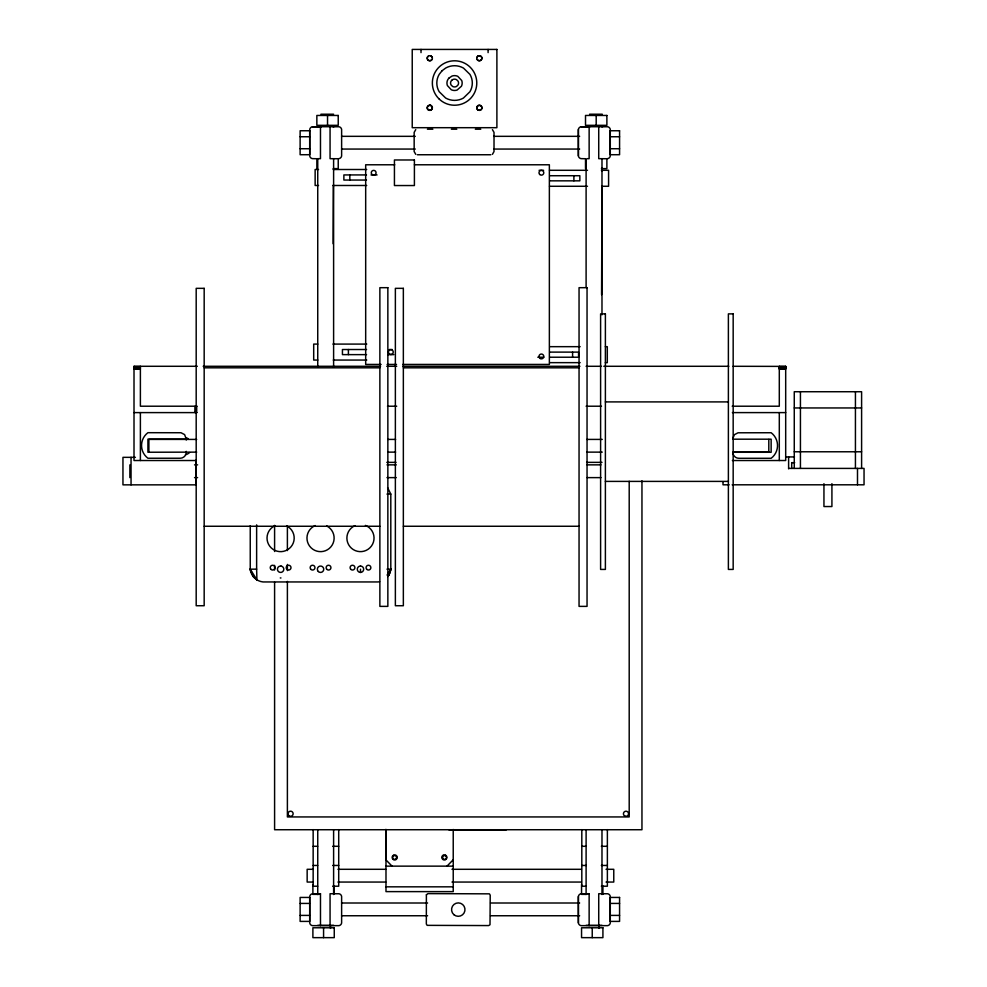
<?xml version="1.0" encoding="UTF-8"?>
<svg xmlns="http://www.w3.org/2000/svg" width="987" height="987" viewBox="0 0 987 987"><rect width="100%" height="100%" fill="white"/><g stroke="black" fill="none" stroke-linecap="round" stroke-linejoin="round"><path stroke-width="1.48" d="M723.015 481.718L723.015 484.802L729.134 484.802M330.472 928.397L330.485 925.312M333.112 243.752L333.335 185.149M599.134 928.397L599.146 925.312M601.577 294.632L601.996 186.691M602.058 171.269L602.058 168.185M732.823 438.364L734.451 434.65L738.054 432.787L771.143 432.738A15.977 15.977 0 0 1 771.143 458.289L738.881 458.289A6.07 6.07 0 0 1 732.872 453.07M386.966 569.166L390.803 569.166L388.693 575.273L390.803 569.166L390.803 494.092L387.607 487.714M387.089 575.1L390.803 569.166L388.693 575.273M431.936 59.405L431.011 60.306A2.591 2.591 0 0 1 428.481 60.306L427.544 59.405A2.43 2.43 0 0 1 427.544 56.925L428.481 56.025M477.177 56.925L478.103 56.025A2.554 2.554 0 0 1 481.853 58.233A2.554 2.554 0 0 1 478.016 60.441A2.554 2.554 0 0 1 478.016 56.025M447.012 866.13L453.193 859.8M488.096 49.424L488.096 52.619M415.749 129.618L414.158 132.394L414.158 151.554L415.749 154.33M492.427 154.33L494.018 151.554L494.018 132.394L492.427 129.618M393.443 855.248L392.505 856.161A2.43 2.43 0 0 0 392.505 858.628L393.443 859.541M395.972 859.541L396.897 858.628A2.43 2.43 0 0 0 396.897 856.161L395.972 855.248A2.43 2.43 0 0 0 393.628 855.273M443.064 855.248L442.139 856.161A2.43 2.43 0 0 0 442.139 858.628L443.064 859.541M445.606 859.541L446.531 858.628A2.43 2.43 0 0 0 446.531 856.161L445.606 855.248M316.852 168.617L316.852 158.734L312.484 158.636A3.195 3.195 0 0 1 309.733 155.897L309.708 129.914A3.195 3.195 0 0 1 312.484 126.755L320.479 126.718L320.479 158.673L317.703 158.673M585.513 168.617L585.513 158.734L581.146 158.636A3.195 3.195 0 0 1 578.394 155.897L578.357 129.914A3.195 3.195 0 0 1 581.146 126.755L589.14 126.718L589.14 158.673L587.228 158.673M320.479 925.67L320.479 893.728L312.484 893.753A3.195 3.195 0 0 0 309.708 896.924L309.733 922.894A3.195 3.195 0 0 0 312.484 925.646L338.874 925.646A3.195 3.195 0 0 0 341.625 922.894L341.625 896.504A3.195 3.195 0 0 0 338.874 893.753L334.47 893.753M589.14 925.67L589.14 893.728L581.146 893.753A3.195 3.195 0 0 0 578.357 896.924L578.394 922.894A3.195 3.195 0 0 0 581.146 925.646L607.536 925.646A3.195 3.195 0 0 0 610.287 922.894L610.287 896.504A3.195 3.195 0 0 0 607.536 893.753L603.131 893.753M429.826 105.227L430.492 105.227M320.911 114.221L333.606 114.221M589.572 114.221L602.267 114.221M317.703 126.718L333.976 126.718M586.105 126.731L602.638 126.718M312.484 126.755L321.281 126.755M333.001 126.755L338.874 126.755A3.195 3.195 0 0 1 341.625 129.494L341.625 155.897A3.195 3.195 0 0 1 338.874 158.636M581.146 126.755L589.942 126.755M601.663 126.755L607.536 126.755A3.195 3.195 0 0 1 610.287 129.494L610.287 155.897A3.195 3.195 0 0 1 607.536 158.636M427.408 129.198L432.849 129.198M451.367 129.198L456.796 129.198M475.327 129.198L480.755 129.198M341.588 136.329L415.305 136.329M493.636 136.329L579.64 136.329M300.122 136.749L309.708 136.749M609.991 136.749L619.577 136.749M300.122 148.729L309.708 148.729M609.991 148.729L619.577 148.729M341.588 149.062L415.305 149.062M493.636 149.062L579.64 149.062M417.353 154.749L490.823 154.749M394.763 164.78L365.683 164.78L365.683 364.437L381.093 364.437M414.404 164.78L549.364 164.78L549.364 364.437L402.671 364.437M333.137 168.617L338.233 168.617L338.233 158.734L330.065 158.673L330.065 126.718M601.441 168.617L606.882 168.617L606.882 158.734L598.727 158.673L598.727 126.718M318.53 169.505L315.137 169.505L315.137 185.482L318.53 185.482M333.199 169.505L366.695 169.505M539.075 170.295L543.615 170.295M549.5 170.295L587.499 170.295M601.367 170.295L608.584 170.295L608.584 186.272L601.638 186.272M366.485 174.933L343.871 174.933L343.871 180.053L366.485 180.053M371.026 174.933L377.071 174.933M549.673 175.723L579.85 175.723L579.85 180.843L549.673 180.843M332.878 185.482L366.695 185.482M549.5 186.272L587.499 186.272M317.777 344.093L313.693 344.093L313.693 360.058L317.777 360.058M332.927 344.093L366.757 344.093M549.722 346.671L580.159 346.671M605.352 346.671L607.301 346.671L607.301 362.648L605.352 362.648M366.559 349.521L342.44 349.521L342.44 354.629L366.559 354.629M389.26 349.521L392.283 349.521M549.895 352.112L578.555 352.112L578.555 357.22L549.895 357.22M387.743 354.629L393.801 354.629M537.792 357.22L543.849 357.22M333.273 360.058L366.757 360.058M549.722 362.648L580.159 362.648M387.114 364.437L396.503 364.437M197.351 366.288L140.388 366.288L140.388 406.212L197.005 406.212M203.174 366.288L380.563 366.288M386.719 366.288L396.712 366.288M402.856 366.288L579.937 366.288M586.093 366.288L601.49 366.288M603.797 366.288L728.85 366.288M733.107 366.288L785.689 366.399M134.01 366.399L140.388 366.399M134.01 366.522L140.388 366.522M779.298 366.522L785.689 366.522M134.01 366.708L140.388 366.708M779.298 366.708L785.689 366.708M134.01 366.942L140.388 366.942M779.298 366.942L785.689 366.942M134.01 367.226L140.388 367.226M779.298 367.226L785.689 367.226M134.01 367.534L140.388 367.534M779.298 367.534L785.689 367.534M134.01 367.88L140.388 367.88M204.173 367.818L379.872 367.818M403.35 367.818L579.048 367.818M779.298 367.88L785.689 367.88M134.01 368.262L140.388 368.262M779.298 368.262L785.689 368.262M134.01 368.657L140.388 368.657M779.298 368.657L785.689 368.657M134.01 369.064L140.388 369.064M779.298 369.064L785.689 369.064M605.389 401.906L728.381 401.906M387.472 406.212L396.712 406.212M586.093 406.212L601.49 406.212M732.181 406.212L779.298 406.212L779.298 366.313M794.264 407.952L861.602 407.952M134.01 412.603L196.956 412.603M732.391 412.603L785.689 412.603M186.259 440.017L186.259 439.141L147.927 439.141L147.927 452.243L196.697 452.132M732.81 439.19L771.143 439.19L771.143 452.28L732.81 452.28M196.697 439.412L148.889 439.412L148.889 452.132M387.916 439.412L395.614 439.412M586.833 439.412L602.255 439.412M794.264 451.775L861.602 451.775M387.916 452.132L395.614 452.132M586.833 452.132L602.255 452.132M733.329 452.132L768.799 452.132L768.799 439.412M785.664 456.932L794.473 456.932M135.416 457.339L122.956 457.339L122.956 484.851L195.784 484.851L195.784 460.398M196.376 460.522L134.01 460.522L134.01 366.288M732.391 460.522L785.689 460.522L785.689 366.288M386.805 462.36L396.021 462.36M586.623 462.36L601.996 462.36M791.636 462.669L794.658 462.669M194.538 464.852L197.61 464.852M386.978 464.852L396.219 464.852M587.117 464.852L600.972 464.852M788.613 468.406L864.044 468.406L864.044 484.802L732.169 484.802M194.538 477.622L197.61 477.622M386.978 477.622L396.219 477.622M587.117 477.622L600.972 477.622M605.389 481.397L728.381 481.397M386.966 494.092L390.803 494.092M204.173 526.256L379.872 526.256M403.35 526.256L579.048 526.256M250.945 572.337L250.242 569.166L256.632 569.166L256.916 579.838L253.289 576.605L250.242 569.166L250.242 525.738M280.271 577.95L280.95 577.95M448.851 829.82L506.356 829.82M313.15 846.291L317.666 846.291M332.693 846.291L338.714 846.291M581.812 846.291L586.327 846.291M601.354 846.291L607.375 846.291M313.15 865.451L317.666 865.451M332.693 865.451L338.714 865.451M581.812 865.451L586.327 865.451M601.354 865.451L607.375 865.451M385.991 866.142L453.23 866.142M313.323 869.3L307.154 869.3L307.154 882.057L313.323 882.057M337.973 869.3L385.732 869.3M451.984 869.3L581.405 869.3M606.055 869.3L613.766 869.3L613.766 882.057L606.055 882.057M337.973 882.057L385.732 882.057M451.984 882.057L581.405 882.057M317.666 886.215L313.15 886.215L313.15 829.611M332.693 886.215L338.714 886.215L338.714 829.611M586.327 886.215L581.812 886.215L581.812 829.611M601.354 886.215L607.375 886.215L607.375 829.611M385.991 886.832L453.23 886.832M317.703 893.728L320.479 893.728M333.754 893.728L330.065 893.728L330.065 925.67M587.228 893.728L589.14 893.728M602.415 893.728L598.727 893.728L598.727 925.67M318.998 894.37L312.891 894.37L312.891 884.488M586.13 894.37L581.553 894.37L581.553 884.488M341.588 903.006L427.593 903.006M490.564 903.006L579.64 903.006M300.122 903.426L309.708 903.426M609.991 903.426L619.577 903.426M300.122 915.405L309.708 915.405M609.991 915.405L619.577 915.405M341.588 915.751L427.593 915.751M490.564 915.751L579.64 915.751M317.74 925.35L333.606 925.35M586.105 925.35L601.984 925.35M431.011 56.025L431.936 56.925M478.103 110.075L477.177 109.175A2.43 2.43 0 0 1 477.177 106.695L478.103 105.794A2.591 2.591 0 0 1 480.644 105.794L481.57 106.695A2.43 2.43 0 0 1 481.57 109.175L480.644 110.075A2.43 2.43 0 0 1 478.288 110.05M428.481 110.075L427.544 109.175A2.43 2.43 0 0 1 427.544 106.695L428.481 105.794A2.591 2.591 0 0 1 431.011 105.794L431.936 106.695A2.43 2.43 0 0 1 431.936 109.175L431.011 110.075A2.43 2.43 0 0 1 429.234 110.285M421.017 49.424L421.017 52.619M392.024 866.13L385.843 859.8L385.843 829.475M477.177 59.405L478.103 60.306A2.591 2.591 0 0 0 480.644 60.306L481.57 59.405A2.43 2.43 0 0 0 481.57 56.925L480.644 56.025A2.43 2.43 0 0 0 478.288 56.049M379.625 581.688A14.373 14.373 0 0 1 378.021 581.948L263.011 581.948A14.373 14.373 0 0 1 250.242 569.166L256.916 579.838M250.242 569.166L253.289 576.605M186.259 439.141L184.618 434.601L181.016 432.738L147.927 432.688A15.977 15.977 0 0 0 147.927 458.239L180.189 458.239A6.07 6.07 0 0 0 186.259 452.243L186.259 451.355M861.602 468.406L861.602 391.728L794.264 391.728L794.264 468.406M857.493 468.406L857.493 484.802M855.433 391.728L855.433 468.406M831.918 483.667L831.918 506.541L823.948 506.541L823.948 483.667M800.432 391.728L800.432 468.406M791.71 462.669L791.71 468.406M788.613 456.932L788.613 468.813M779.298 412.603L779.298 460.522M641.957 480.805L641.957 829.734L274.596 829.734L274.596 582.256M629.2 481.286L629.2 816.94L287.39 816.94L287.39 581.368M602.921 885.907L602.921 894.37M601.984 159.104L601.984 314.816M601.984 829.759L601.984 894.518M596.197 115.454L596.197 125.324M592.237 927.78L592.237 937.65M586.105 159.104L586.105 287.069M586.105 829.759L586.105 894.518M578.394 129.494L578.394 155.897M578.394 896.504L578.394 922.894M573.891 175.723L573.891 180.843M572.596 352.112L572.596 357.22M453.23 829.475L453.23 891.619L385.991 891.619L385.991 829.475M360.489 569.24L360.489 572.435M349.83 174.933L349.83 180.053M348.399 349.521L348.399 354.629M334.26 885.907L334.26 894.37M333.606 159.104L333.606 367.238M333.606 829.771L333.606 894.518M327.536 115.454L327.536 125.324M323.576 927.78L323.576 937.65M317.74 159.104L317.74 367.238M317.74 829.771L317.74 894.518M287.39 525.935L287.39 550.573M287.39 564.428L287.39 570.597M274.596 525.38L274.596 551.511M274.596 565.354L274.596 569.955M256.632 524.862L256.632 569.166M196.647 406.212L196.647 412.603M196.302 406.212L196.302 412.603M195.919 406.212L195.919 412.603M195.525 406.212L195.525 412.603M195.118 406.212L195.118 412.603M140.388 412.603L140.388 460.522M131.049 457.339L131.049 484.851M129.877 464.852L129.877 477.622M464.828 829.82A3.195 3.195 0 0 1 464.001 829.709M491.205 829.709A3.195 3.195 0 0 1 490.379 829.82M443.249 855.273A2.43 2.43 0 0 1 445.63 855.273M445.606 859.541A2.591 2.591 0 0 1 443.064 859.541M395.972 859.541A2.591 2.591 0 0 1 393.443 859.541M365.387 525.405A13.571 13.571 0 0 1 371.42 546.082A13.571 13.571 0 0 1 349.892 546.576A13.571 13.571 0 0 1 354.999 525.639M286.662 525.911A13.571 13.571 0 0 1 291.042 546.761A13.571 13.571 0 0 1 269.747 546.218A13.571 13.571 0 0 1 275.188 525.615M326.722 525.972A13.571 13.571 0 0 1 330.879 546.872A13.571 13.571 0 0 1 309.597 546.095A13.571 13.571 0 0 1 315.248 525.565M390.803 569.166A14.373 14.373 0 0 1 387.755 576.605M189.516 452.564A8.784 8.784 0 0 1 185.507 454.711M186.074 437.747A8.784 8.784 0 0 1 188.172 438.697M426.384 894.802L426.335 923.968L427.124 925.35L488.627 925.572L490.008 924.77L490.218 895.221L489.429 893.84L427.926 893.617L426.384 894.802M448.752 78.244L447.679 79.885A7.267 7.267 0 0 0 447.395 85.561L451.306 89.768A7.773 7.773 0 0 0 457.129 90.039L461.435 86.227A7.267 7.267 0 0 0 461.719 80.539L457.808 76.332A7.773 7.773 0 0 0 451.997 76.061L448.752 78.244M451.713 80.329L451.084 81.144A3.812 3.812 0 0 0 451.133 85.03L452.601 86.437A4.071 4.071 0 0 0 456.586 86.4L458.03 84.956A3.812 3.812 0 0 0 457.993 81.07L456.512 79.663A4.071 4.071 0 0 0 452.527 79.7L451.713 80.329M442.04 70.768L439.215 74.346A16.989 16.989 0 0 0 439.166 91.68L445.643 98.034A18.111 18.111 0 0 0 463.397 98.083L469.911 91.754A16.989 16.989 0 0 0 469.96 74.42L463.471 68.066A18.111 18.111 0 0 0 445.729 68.017L442.04 70.768M360.489 566.044L359.663 566.156A3.195 3.195 0 0 0 358.034 571.3A3.195 3.195 0 0 0 363.376 570.597A3.195 3.195 0 0 0 360.489 566.044M496.893 49.424L412.233 49.424L412.233 127.693L496.893 127.693L496.893 49.424M338.233 115.454L316.852 115.454L316.852 125.324L338.233 125.324L338.233 115.454M606.882 115.454L585.513 115.454L585.513 125.324L606.882 125.324L606.882 115.454M309.708 130.753L300.122 130.753L300.122 154.712L309.708 154.712L309.708 130.753M619.577 130.753L609.991 130.753L609.991 154.712L619.577 154.712L619.577 130.753M414.404 159.98L394.43 159.98L394.43 185.544L414.404 185.544L414.404 159.98M387.854 287.686L379.872 287.686L379.872 606.376L387.854 606.376L387.854 287.686M587.043 287.686L579.048 287.686L579.048 606.376L587.043 606.376L587.043 287.686M204.173 288.34L196.191 288.34L196.191 605.734L204.173 605.734L204.173 288.34M403.35 288.34L395.368 288.34L395.368 605.734L403.35 605.734L403.35 288.34M605.389 313.878L600.602 313.878L600.602 569.425L605.389 569.425L605.389 313.878M733.168 313.878L728.381 313.878L728.381 569.425L733.168 569.425L733.168 313.878M309.708 897.442L300.122 897.442L300.122 921.402L309.708 921.402L309.708 897.442M619.577 897.442L609.991 897.442L609.991 921.402L619.577 921.402L619.577 897.442M334.26 927.78L312.891 927.78L312.891 937.65L334.26 937.65L334.26 927.78M602.921 927.78L581.553 927.78L581.553 937.65L602.921 937.65L602.921 927.78M281.061 566.082L280.222 566.069A3.195 3.195 0 0 0 277.915 570.942A3.195 3.195 0 0 0 283.306 570.967A3.195 3.195 0 0 0 281.061 566.082M391.074 354.444L390.457 354.419A2.393 2.393 0 0 1 388.866 350.706A2.393 2.393 0 0 1 392.9 350.829A2.393 2.393 0 0 1 391.074 354.444M540.074 358.454A2.393 2.393 0 0 0 543.775 356.578A2.393 2.393 0 0 0 540.296 354.308A2.393 2.393 0 0 0 540.074 358.454M372.05 174.526A2.393 2.393 0 0 0 376.01 173.28A2.393 2.393 0 0 0 372.95 170.48A2.393 2.393 0 0 0 372.05 174.526M539.692 174.452A2.393 2.393 0 0 0 543.701 173.379A2.393 2.393 0 0 0 540.765 170.443A2.393 2.393 0 0 0 539.692 174.452M477.548 109.508A2.554 2.554 0 0 0 481.829 108.36A2.554 2.554 0 0 0 478.695 105.227A2.554 2.554 0 0 0 477.548 109.508M428.025 109.508A2.554 2.554 0 0 0 432.306 108.36A2.554 2.554 0 0 0 429.172 105.227A2.554 2.554 0 0 0 428.025 109.508M428.025 60.047A2.554 2.554 0 0 0 432.306 58.899A2.554 2.554 0 0 0 429.172 55.765A2.554 2.554 0 0 0 428.025 60.047M438.857 98.725A22.22 22.22 0 0 0 476.03 88.756A22.22 22.22 0 0 0 448.814 61.552A22.22 22.22 0 0 0 438.857 98.725M443.212 858.838A1.912 1.912 0 0 0 446.42 857.987A1.912 1.912 0 0 0 444.076 855.63A1.912 1.912 0 0 0 443.212 858.838M393.295 858.838A1.912 1.912 0 0 0 396.503 857.987A1.912 1.912 0 0 0 394.146 855.63A1.912 1.912 0 0 0 393.295 858.838M318.295 571.498A3.195 3.195 0 0 0 323.637 570.067A3.195 3.195 0 0 0 319.726 566.156A3.195 3.195 0 0 0 318.295 571.498M270.944 569.339A2.393 2.393 0 0 0 274.954 568.265A2.393 2.393 0 0 0 272.017 565.329A2.393 2.393 0 0 0 270.944 569.339M286.909 569.339A2.393 2.393 0 0 0 290.918 568.265A2.393 2.393 0 0 0 287.982 565.329A2.393 2.393 0 0 0 286.909 569.339M366.782 569.339A2.393 2.393 0 0 0 370.779 568.265A2.393 2.393 0 0 0 367.855 565.329A2.393 2.393 0 0 0 366.782 569.339M310.868 569.339A2.393 2.393 0 0 0 314.878 568.265A2.393 2.393 0 0 0 311.941 565.329A2.393 2.393 0 0 0 310.868 569.339M326.845 569.339A2.393 2.393 0 0 0 330.855 568.265A2.393 2.393 0 0 0 327.918 565.329A2.393 2.393 0 0 0 326.845 569.339M350.804 569.339A2.393 2.393 0 0 0 354.814 568.265A2.393 2.393 0 0 0 351.878 565.329A2.393 2.393 0 0 0 350.804 569.339M289.302 815.965A2.554 2.554 0 0 0 293.139 813.744A2.554 2.554 0 0 0 289.302 811.536A2.554 2.554 0 0 0 289.302 815.965M624.709 815.978A2.554 2.554 0 0 0 628.546 813.757A2.554 2.554 0 0 0 624.709 811.548A2.554 2.554 0 0 0 624.709 815.978M453.884 914.678A6.712 6.712 0 0 0 464.865 910.853A6.712 6.712 0 0 0 456.068 903.265A6.712 6.712 0 0 0 453.884 914.678"/></g></svg>
